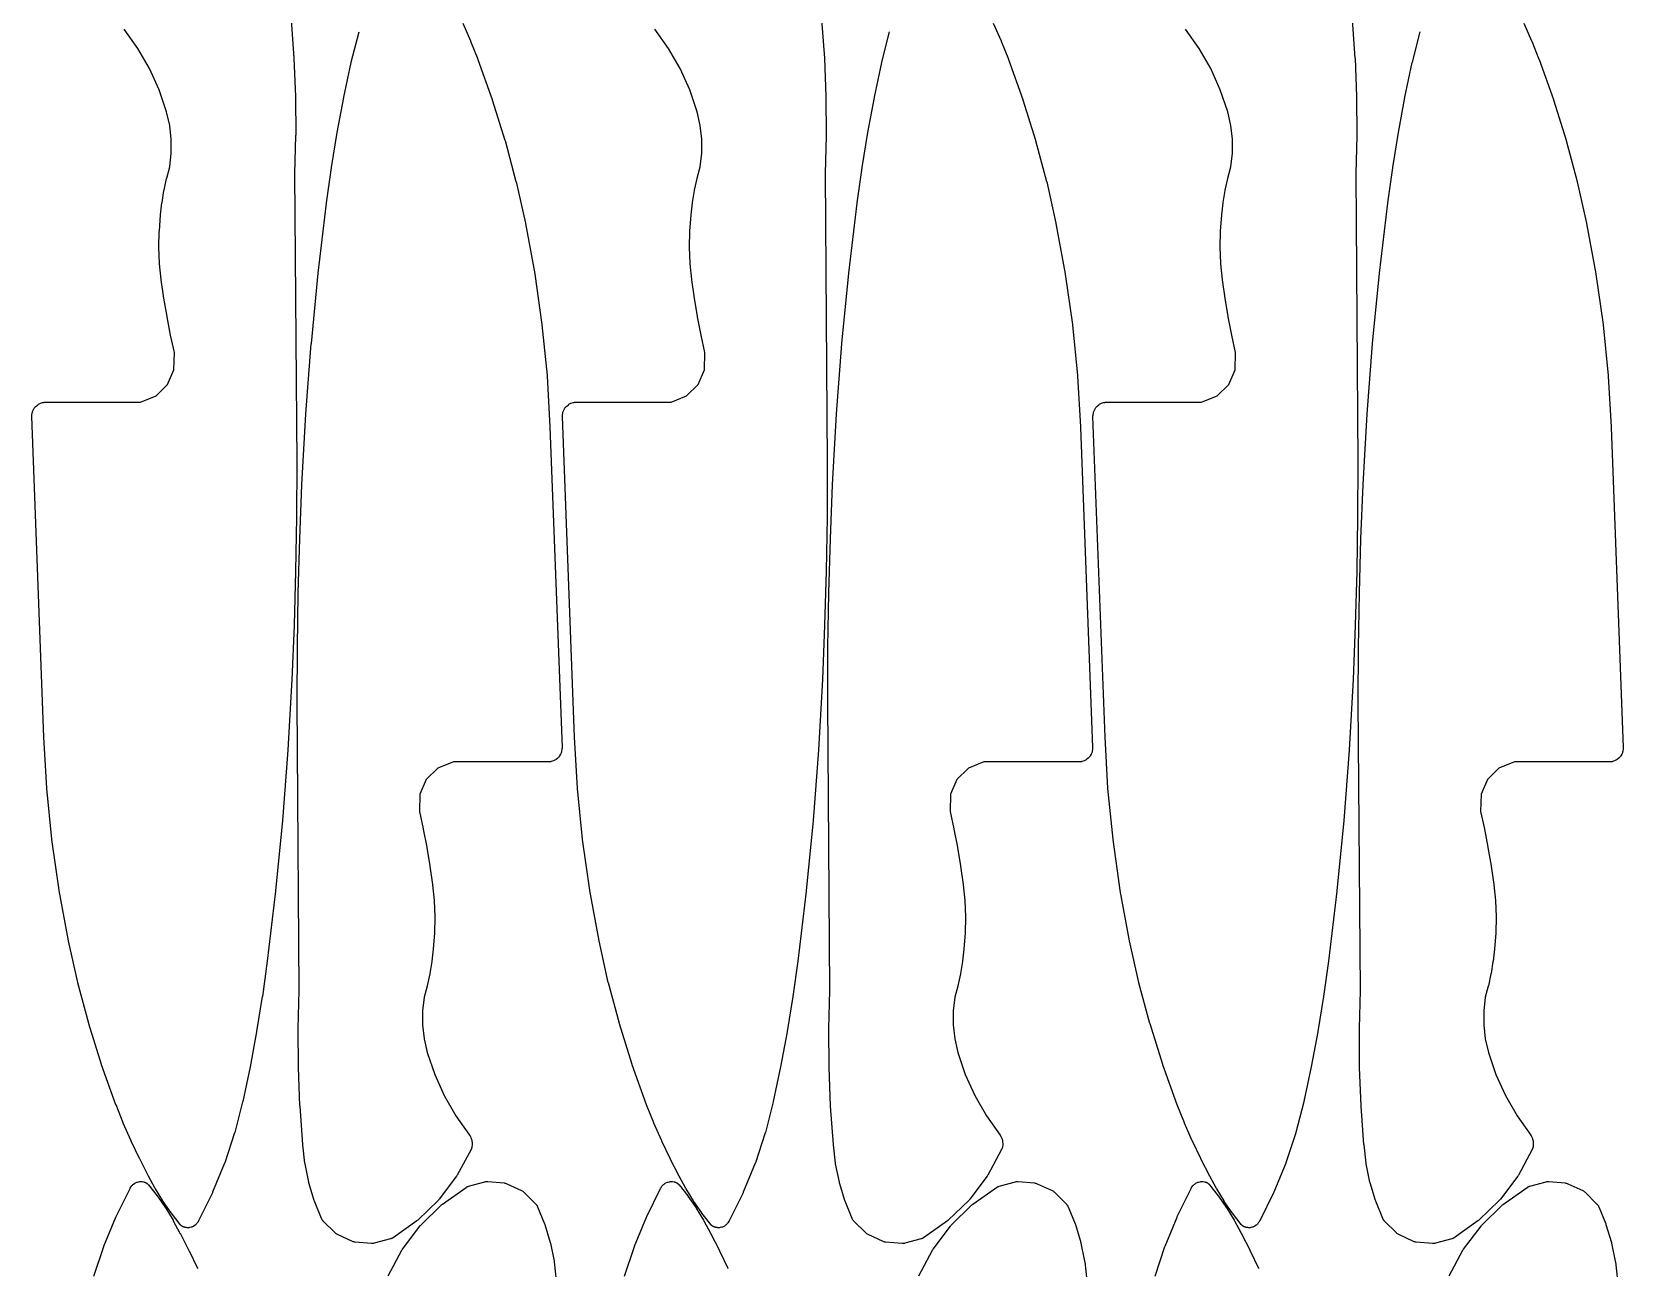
# Model space of a CAD drawing. Header units: metres. Extents: x 0 to 3000, y 0 to 1240.
# Drawn here: x 1070.3 to 1471.5, y 307.8 to 619.6 of the extents above; entities that cross this region are included whole.
import ezdxf

# ---------------------------------------------------------------- set-up
doc = ezdxf.new("R2010")
doc.units = ezdxf.units.M

msp = doc.modelspace()

# ---------------------------------------------------------------- linework, layer by layer
at = {"color": 1}
for points in [[(1135.64, 622.64), (1136.35, 612.99), (1136.36, 612.92), (1136.75, 603.25), (1136.75, 603.19), (1136.82, 593.52), (1136.81, 593.45), (1136.56, 583.81), (1137.08, 510.93), (1137.08, 510.92), (1137.08, 510.91), (1137.02, 497.26), (1137.02, 497.24), (1136.8, 483.6), (1136.8, 483.57), (1136.41, 469.94), (1136.41, 469.91), (1135.86, 456.28), (1135.86, 456.26), (1135.86, 456.25), (1134.87, 438.49), (1134.86, 438.44), (1133.5, 420.71), (1133.49, 420.67), (1131.76, 402.96), (1131.76, 402.92), (1129.66, 385.25), (1129.66, 385.23), (1129.65, 385.21), (1128.41, 376.34), (1128.4, 376.3), (1126.95, 367.46), (1126.95, 367.42), (1125.31, 358.61), (1125.3, 358.57), (1123.46, 349.81), (1123.45, 349.76), (1123.44, 349.72), (1121.47, 342.05), (1121.43, 341.91), (1118.93, 334.41), (1118.88, 334.28), (1115.88, 326.96), (1115.82, 326.84), (1112.31, 319.73), (1112.3, 319.71), (1112.29, 319.69), (1112.26, 319.63), (1112.22, 319.56), (1112.21, 319.54), (1112.19, 319.52), (1111.98, 319.2), (1111.87, 319.04), (1111.74, 318.9), (1111.59, 318.76), (1111.44, 318.64), (1111.13, 318.43), (1110.97, 318.33), (1110.8, 318.25), (1110.62, 318.18), (1110.44, 318.13), (1110.07, 318.05), (1109.88, 318.01), (1109.68, 318), (1109.49, 318), (1109.29, 318.03), (1108.91, 318.09), (1108.86, 318.11), (1108.81, 318.11), (1108.76, 318.13), (1108.72, 318.14), (1108.67, 318.15), (1108.62, 318.17), (1108.58, 318.18), (1108.53, 318.2), (1108.49, 318.22), (1108.44, 318.24), (1108.4, 318.26), (1108.35, 318.28), (1108.31, 318.3), (1108.26, 318.33), (1108.22, 318.35), (1108.18, 318.37), (1108.14, 318.4), (1108.1, 318.43), (1108.06, 318.46), (1108.02, 318.49), (1107.98, 318.52), (1107.94, 318.55), (1107.91, 318.58), (1107.87, 318.61), (1107.84, 318.65), (1107.8, 318.69), (1107.77, 318.72), (1107.74, 318.76), (1107.71, 318.8), (1107.67, 318.84), (1105.48, 321.64), (1105.42, 321.73), (1103.39, 324.66), (1103.33, 324.75), (1101.47, 327.78), (1101.42, 327.88), (1099.73, 331.02), (1099.73, 331.03), (1099.72, 331.05), (1097.48, 335.38), (1097.45, 335.44), (1095.35, 339.84), (1095.32, 339.9), (1093.36, 344.37), (1093.34, 344.43), (1091.52, 348.96), (1091.51, 349), (1091.49, 349.03), (1087.89, 359.1), (1087.86, 359.18), (1084.67, 369.39), (1084.65, 369.47), (1081.89, 379.8), (1081.87, 379.88), (1079.53, 390.32), (1079.52, 390.35), (1079.51, 390.39), (1077.18, 403.06), (1077.17, 403.14), (1075.36, 415.88), (1075.35, 415.97), (1074.07, 428.77), (1074.07, 428.86), (1073.32, 441.71), (1073.32, 441.73), (1073.32, 441.75), (1070.29, 522.58), (1070.29, 522.67), (1070.29, 522.76), (1070.29, 522.77), (1070.29, 522.77), (1070.3, 522.86), (1070.31, 522.95), (1070.39, 523.51), (1070.43, 523.69), (1070.48, 523.87), (1070.55, 524.04), (1070.64, 524.21), (1070.91, 524.67), (1071.01, 524.83), (1071.12, 524.97), (1071.24, 525.1), (1071.38, 525.23), (1071.8, 525.57), (1071.95, 525.68), (1072.11, 525.77), (1072.27, 525.86), (1072.45, 525.92), (1072.98, 526.09), (1073, 526.1), (1073.01, 526.1), (1073.09, 526.12), (1073.17, 526.14), (1073.19, 526.15), (1073.2, 526.15), (1073.28, 526.16), (1073.36, 526.18), (1073.38, 526.18), (1073.4, 526.18), (1073.48, 526.18), (1073.56, 526.19), (1073.57, 526.19), (1073.59, 526.19), (1097.68, 526.19), (1101.6, 527.77), (1101.6, 527.77), (1104.5, 530.62), (1106.13, 534.33), (1106.23, 538.71), (1105.28, 543.07), (1105.27, 543.11), (1104.39, 547.72), (1104.38, 547.77), (1103.6, 552.4), (1103.59, 552.44), (1102.93, 557.09), (1102.92, 557.13), (1102.91, 557.17), (1102.52, 561.12), (1102.51, 561.24), (1102.35, 565.2), (1102.35, 565.32), (1102.43, 569.28), (1102.44, 569.4), (1102.76, 573.35), (1102.76, 573.38), (1102.76, 573.41), (1103.1, 576.44), (1103.11, 576.55), (1103.6, 579.55), (1103.62, 579.66), (1104.27, 582.63), (1104.29, 582.73), (1105.05, 585.53), (1105.45, 588.99), (1105.45, 592.51), (1105.06, 596), (1104.28, 599.45), (1102.39, 605), (1099.97, 610.34), (1097.05, 615.42), (1093.59, 620.28)], [(1269.42, 622.64), (1270.14, 612.99), (1270.14, 612.92), (1270.53, 603.25), (1270.53, 603.19), (1270.6, 593.52), (1270.6, 593.45), (1270.34, 583.81), (1270.87, 510.93), (1270.87, 510.92), (1270.87, 510.91), (1270.81, 497.26), (1270.81, 497.24), (1270.59, 483.6), (1270.59, 483.57), (1270.2, 469.94), (1270.2, 469.91), (1269.65, 456.28), (1269.65, 456.26), (1269.65, 456.25), (1268.65, 438.49), (1268.65, 438.44), (1267.28, 420.71), (1267.28, 420.67), (1265.55, 402.96), (1265.54, 402.92), (1263.44, 385.25), (1263.44, 385.23), (1263.44, 385.21), (1262.19, 376.34), (1262.18, 376.3), (1260.74, 367.46), (1260.73, 367.42), (1259.09, 358.61), (1259.08, 358.57), (1257.25, 349.81), (1257.24, 349.76), (1257.23, 349.72), (1255.25, 342.05), (1255.21, 341.91), (1252.72, 334.41), (1252.67, 334.28), (1249.66, 326.96), (1249.61, 326.84), (1246.1, 319.73), (1246.09, 319.71), (1246.08, 319.69), (1246.04, 319.63), (1246.01, 319.56), (1245.99, 319.54), (1245.98, 319.52), (1245.77, 319.2), (1245.65, 319.04), (1245.52, 318.9), (1245.38, 318.76), (1245.23, 318.64), (1244.92, 318.43), (1244.75, 318.33), (1244.58, 318.25), (1244.41, 318.18), (1244.22, 318.13), (1243.86, 318.05), (1243.66, 318.01), (1243.47, 318), (1243.27, 318), (1243.08, 318.03), (1242.7, 318.09), (1242.65, 318.11), (1242.6, 318.11), (1242.55, 318.13), (1242.51, 318.14), (1242.46, 318.15), (1242.41, 318.17), (1242.36, 318.18), (1242.32, 318.2), (1242.27, 318.22), (1242.22, 318.24), (1242.18, 318.26), (1242.14, 318.28), (1242.09, 318.3), (1242.05, 318.33), (1242.01, 318.35), (1241.97, 318.37), (1241.93, 318.4), (1241.88, 318.43), (1241.85, 318.46), (1241.81, 318.49), (1241.77, 318.52), (1241.73, 318.55), (1241.69, 318.58), (1241.66, 318.61), (1241.62, 318.65), (1241.59, 318.69), (1241.56, 318.72), (1241.52, 318.76), (1241.49, 318.8), (1241.46, 318.84), (1239.27, 321.64), (1239.2, 321.73), (1237.18, 324.66), (1237.12, 324.75), (1235.26, 327.78), (1235.2, 327.88), (1233.52, 331.02), (1233.51, 331.03), (1233.51, 331.05), (1231.26, 335.38), (1231.23, 335.44), (1229.13, 339.84), (1229.11, 339.9), (1227.15, 344.37), (1227.12, 344.43), (1225.31, 348.96), (1225.29, 349), (1225.28, 349.03), (1221.67, 359.1), (1221.65, 359.18), (1218.46, 369.39), (1218.44, 369.47), (1215.67, 379.8), (1215.65, 379.88), (1213.31, 390.32), (1213.31, 390.35), (1213.3, 390.39), (1210.97, 403.06), (1210.95, 403.14), (1209.15, 415.88), (1209.14, 415.97), (1207.86, 428.77), (1207.85, 428.86), (1207.1, 441.71), (1207.1, 441.73), (1207.1, 441.75), (1204.07, 522.58), (1204.07, 522.67), (1204.07, 522.76), (1204.07, 522.77), (1204.07, 522.77), (1204.08, 522.86), (1204.09, 522.95), (1204.18, 523.51), (1204.21, 523.69), (1204.27, 523.87), (1204.34, 524.04), (1204.42, 524.21), (1204.69, 524.67), (1204.79, 524.83), (1204.9, 524.97), (1205.03, 525.1), (1205.16, 525.23), (1205.58, 525.57), (1205.73, 525.68), (1205.89, 525.77), (1206.06, 525.86), (1206.23, 525.92), (1206.77, 526.09), (1206.78, 526.1), (1206.8, 526.1), (1206.88, 526.12), (1206.95, 526.14), (1206.97, 526.15), (1206.99, 526.15), (1207.07, 526.16), (1207.15, 526.18), (1207.16, 526.18), (1207.18, 526.18), (1207.26, 526.18), (1207.34, 526.19), (1207.36, 526.19), (1207.38, 526.19), (1231.46, 526.19), (1235.38, 527.77), (1235.38, 527.77), (1238.28, 530.62), (1239.92, 534.33), (1240.01, 538.71), (1239.07, 543.07), (1239.06, 543.11), (1238.17, 547.72), (1238.16, 547.77), (1237.39, 552.4), (1237.38, 552.44), (1236.71, 557.09), (1236.71, 557.13), (1236.7, 557.17), (1236.3, 561.12), (1236.29, 561.24), (1236.14, 565.2), (1236.13, 565.32), (1236.21, 569.28), (1236.22, 569.4), (1236.54, 573.35), (1236.55, 573.38), (1236.55, 573.41), (1236.88, 576.44), (1236.9, 576.55), (1237.39, 579.55), (1237.41, 579.66), (1238.06, 582.63), (1238.08, 582.73), (1238.84, 585.53), (1239.23, 588.99), (1239.24, 592.51), (1238.85, 596), (1238.06, 599.45), (1236.17, 605), (1233.76, 610.34), (1230.84, 615.42), (1227.38, 620.28)], [(1403.21, 622.64), (1403.92, 612.99), (1403.93, 612.92), (1404.32, 603.25), (1404.32, 603.19), (1404.39, 593.52), (1404.39, 593.45), (1404.13, 583.81), (1404.65, 510.93), (1404.65, 510.92), (1404.65, 510.91), (1404.59, 497.26), (1404.59, 497.24), (1404.37, 483.6), (1404.37, 483.57), (1403.99, 469.94), (1403.99, 469.91), (1403.44, 456.28), (1403.43, 456.26), (1403.43, 456.25), (1402.44, 438.49), (1402.43, 438.44), (1401.07, 420.71), (1401.07, 420.67), (1399.33, 402.96), (1399.33, 402.92), (1397.23, 385.25), (1397.23, 385.23), (1397.22, 385.21), (1395.98, 376.34), (1395.97, 376.3), (1394.53, 367.46), (1394.52, 367.42), (1392.88, 358.61), (1392.87, 358.57), (1391.03, 349.81), (1391.02, 349.76), (1391.01, 349.72), (1389.04, 342.05), (1389, 341.91), (1386.5, 334.41), (1386.45, 334.28), (1383.45, 326.96), (1383.39, 326.84), (1379.89, 319.73), (1379.88, 319.71), (1379.87, 319.69), (1379.83, 319.63), (1379.79, 319.56), (1379.78, 319.54), (1379.77, 319.52), (1379.55, 319.2), (1379.44, 319.04), (1379.31, 318.9), (1379.17, 318.76), (1379.01, 318.64), (1378.7, 318.43), (1378.54, 318.33), (1378.37, 318.25), (1378.19, 318.18), (1378.01, 318.13), (1377.64, 318.05), (1377.45, 318.01), (1377.25, 318), (1377.06, 318), (1376.87, 318.03), (1376.48, 318.09), (1376.43, 318.11), (1376.38, 318.11), (1376.34, 318.13), (1376.29, 318.14), (1376.24, 318.15), (1376.19, 318.17), (1376.15, 318.18), (1376.1, 318.2), (1376.06, 318.22), (1376.01, 318.24), (1375.97, 318.26), (1375.92, 318.28), (1375.88, 318.3), (1375.83, 318.33), (1375.79, 318.35), (1375.75, 318.37), (1375.71, 318.4), (1375.67, 318.43), (1375.63, 318.46), (1375.59, 318.49), (1375.55, 318.52), (1375.51, 318.55), (1375.48, 318.58), (1375.44, 318.61), (1375.41, 318.65), (1375.37, 318.69), (1375.34, 318.72), (1375.31, 318.76), (1375.28, 318.8), (1375.24, 318.84), (1373.06, 321.64), (1372.99, 321.73), (1370.96, 324.66), (1370.9, 324.75), (1369.05, 327.78), (1368.99, 327.88), (1367.31, 331.02), (1367.3, 331.03), (1367.29, 331.05), (1365.05, 335.38), (1365.02, 335.44), (1362.92, 339.84), (1362.89, 339.9), (1360.93, 344.37), (1360.91, 344.43), (1359.09, 348.96), (1359.08, 349), (1359.07, 349.03), (1355.46, 359.1), (1355.43, 359.18), (1352.24, 369.39), (1352.22, 369.47), (1349.46, 379.8), (1349.44, 379.88), (1347.1, 390.32), (1347.09, 390.35), (1347.08, 390.39), (1344.75, 403.06), (1344.74, 403.14), (1342.93, 415.88), (1342.92, 415.97), (1341.64, 428.77), (1341.64, 428.86), (1340.89, 441.71), (1340.89, 441.73), (1340.89, 441.75), (1337.86, 522.58), (1337.86, 522.67), (1337.86, 522.76), (1337.86, 522.77), (1337.86, 522.77), (1337.87, 522.86), (1337.88, 522.95), (1337.96, 523.51), (1338, 523.69), (1338.05, 523.87), (1338.12, 524.04), (1338.21, 524.21), (1338.48, 524.67), (1338.58, 524.83), (1338.69, 524.97), (1338.81, 525.1), (1338.95, 525.23), (1339.37, 525.57), (1339.52, 525.68), (1339.68, 525.77), (1339.84, 525.86), (1340.02, 525.92), (1340.55, 526.09), (1340.57, 526.1), (1340.58, 526.1), (1340.66, 526.12), (1340.74, 526.14), (1340.76, 526.15), (1340.77, 526.15), (1340.85, 526.16), (1340.93, 526.18), (1340.95, 526.18), (1340.97, 526.18), (1341.05, 526.18), (1341.13, 526.19), (1341.15, 526.19), (1341.16, 526.19), (1365.25, 526.19), (1369.17, 527.77), (1369.17, 527.77), (1372.07, 530.62), (1373.7, 534.33), (1373.8, 538.71), (1372.85, 543.07), (1372.84, 543.11), (1371.96, 547.72), (1371.95, 547.77), (1371.17, 552.4), (1371.16, 552.44), (1370.5, 557.09), (1370.49, 557.13), (1370.49, 557.17), (1370.09, 561.12), (1370.08, 561.24), (1369.92, 565.2), (1369.92, 565.32), (1370, 569.28), (1370.01, 569.4), (1370.33, 573.35), (1370.33, 573.38), (1370.33, 573.41), (1370.67, 576.44), (1370.68, 576.55), (1371.18, 579.55), (1371.2, 579.66), (1371.84, 582.63), (1371.87, 582.73), (1372.63, 585.53), (1373.02, 588.99), (1373.02, 592.51), (1372.63, 596), (1371.85, 599.45), (1369.96, 605), (1367.54, 610.34), (1364.62, 615.42), (1361.16, 620.28)], [(1178.94, 621.76), (1180.9, 617.29), (1180.92, 617.23), (1182.74, 612.7), (1182.75, 612.66), (1182.77, 612.63), (1186.37, 602.56), (1186.4, 602.48), (1189.59, 592.27), (1189.61, 592.19), (1192.37, 581.86), (1192.39, 581.78), (1194.73, 571.34), (1194.74, 571.31), (1194.75, 571.27), (1197.08, 558.6), (1197.09, 558.52), (1198.9, 545.78), (1198.91, 545.7), (1200.19, 532.89), (1200.19, 532.8), (1200.94, 519.95), (1200.94, 519.93), (1200.94, 519.91), (1203.97, 439.08), (1203.97, 438.99), (1203.97, 438.9), (1203.97, 438.89), (1203.97, 438.89), (1203.96, 438.8), (1203.95, 438.71), (1203.87, 438.15), (1203.83, 437.97), (1203.78, 437.79), (1203.71, 437.62), (1203.62, 437.46), (1203.35, 436.99), (1203.25, 436.83), (1203.14, 436.69), (1203.02, 436.56), (1202.88, 436.43), (1202.46, 436.09), (1202.31, 435.98), (1202.15, 435.89), (1201.99, 435.81), (1201.81, 435.74), (1201.28, 435.57), (1201.26, 435.56), (1201.25, 435.56), (1201.17, 435.54), (1201.09, 435.52), (1201.07, 435.52), (1201.06, 435.51), (1200.98, 435.5), (1200.9, 435.49), (1200.88, 435.48), (1200.86, 435.48), (1200.78, 435.48), (1200.7, 435.47), (1200.68, 435.47), (1200.67, 435.47), (1176.58, 435.47), (1172.66, 433.89), (1172.66, 433.89), (1169.76, 431.05), (1168.13, 427.33), (1168.03, 422.95), (1168.98, 418.59), (1168.99, 418.55), (1169.87, 413.94), (1169.88, 413.89), (1170.66, 409.26), (1170.67, 409.22), (1171.33, 404.57), (1171.34, 404.53), (1171.34, 404.49), (1171.74, 400.54), (1171.75, 400.42), (1171.91, 396.46), (1171.91, 396.34), (1171.83, 392.38), (1171.82, 392.26), (1171.5, 388.31), (1171.5, 388.28), (1171.5, 388.25), (1171.16, 385.22), (1171.15, 385.11), (1170.66, 382.11), (1170.64, 382.01), (1169.99, 379.03), (1169.97, 378.93), (1169.21, 376.13), (1168.81, 372.67), (1168.81, 369.15), (1169.2, 365.66), (1169.98, 362.21), (1171.87, 356.66), (1174.29, 351.32), (1177.21, 346.24), (1180.67, 341.38), (1180.72, 341.3), (1180.77, 341.22), (1180.77, 341.22), (1180.78, 341.21), (1180.82, 341.13), (1180.86, 341.05), (1181.02, 340.69), (1181.09, 340.52), (1181.15, 340.34), (1181.24, 339.96), (1181.27, 339.78), (1181.29, 339.6), (1181.32, 339.21), (1181.32, 339.02), (1181.3, 338.83), (1181.25, 338.45), (1181.24, 338.38), (1181.23, 338.32), (1181.22, 338.28), (1181.22, 338.25), (1181.2, 338.19), (1181.18, 338.13), (1181.17, 338.1), (1181.16, 338.06), (1181.14, 338), (1181.12, 337.94), (1181.1, 337.91), (1181.09, 337.88), (1181.06, 337.82), (1181.03, 337.76), (1177.57, 331.3), (1177.49, 331.17), (1177.41, 331.04), (1173.02, 325.22), (1172.92, 325.11), (1172.82, 324.99), (1167.59, 319.92), (1167.47, 319.81), (1167.35, 319.72), (1161.37, 315.48), (1161.32, 315.45), (1161.28, 315.42), (1161.24, 315.4), (1161.21, 315.38), (1161.15, 315.35), (1161.1, 315.32), (1161.07, 315.31), (1161.03, 315.29), (1160.98, 315.27), (1160.92, 315.25), (1160.89, 315.23), (1160.85, 315.22), (1160.79, 315.2), (1160.74, 315.19), (1156.62, 314.07), (1156.45, 314.03), (1156.28, 314.01), (1156.1, 314), (1155.92, 314.01), (1151.8, 314.37), (1151.63, 314.39), (1151.46, 314.43), (1151.29, 314.48), (1151.13, 314.55), (1147.37, 316.28), (1147.22, 316.37), (1147.07, 316.46), (1146.93, 316.57), (1146.8, 316.68), (1143.78, 319.7), (1143.78, 319.7), (1143.77, 319.71), (1143.71, 319.78), (1143.65, 319.84), (1143.64, 319.85), (1143.64, 319.86), (1143.59, 319.93), (1143.53, 320), (1143.53, 320.01), (1143.52, 320.01), (1143.48, 320.09), (1143.43, 320.17), (1143.43, 320.18), (1143.42, 320.18), (1143.39, 320.27), (1143.35, 320.35), (1143.34, 320.35), (1143.34, 320.36), (1141.58, 324.7), (1141.52, 324.88), (1140.16, 329.35), (1140.11, 329.53), (1139.17, 334.11), (1139.15, 334.29), (1138.63, 338.95), (1138.63, 338.99), (1138.62, 339.02), (1137.91, 348.67), (1137.9, 348.74), (1137.51, 358.41), (1137.51, 358.47), (1137.44, 368.15), (1137.44, 368.21), (1137.7, 377.85), (1137.18, 450.73), (1137.18, 450.74), (1137.18, 450.75), (1137.24, 464.4), (1137.24, 464.42), (1137.46, 478.06), (1137.46, 478.09), (1137.85, 491.72), (1137.85, 491.75), (1138.4, 505.38), (1138.4, 505.4), (1138.4, 505.41), (1139.39, 523.18), (1139.4, 523.22), (1140.76, 540.95), (1140.77, 540.99), (1142.5, 558.7), (1142.5, 558.74), (1144.6, 576.41), (1144.6, 576.43), (1144.61, 576.45), (1145.85, 585.32), (1145.86, 585.36), (1147.3, 594.2), (1147.31, 594.24), (1148.95, 603.05), (1148.96, 603.09), (1150.8, 611.86), (1150.81, 611.9), (1150.82, 611.94), (1152.79, 619.61)], [(1312.72, 621.76), (1314.68, 617.29), (1314.71, 617.23), (1316.52, 612.7), (1316.54, 612.66), (1316.55, 612.63), (1320.16, 602.56), (1320.18, 602.48), (1323.37, 592.27), (1323.39, 592.19), (1326.16, 581.86), (1326.18, 581.78), (1328.52, 571.34), (1328.52, 571.31), (1328.53, 571.27), (1330.86, 558.6), (1330.88, 558.52), (1332.68, 545.78), (1332.69, 545.7), (1333.97, 532.89), (1333.98, 532.8), (1334.73, 519.95), (1334.73, 519.93), (1334.73, 519.91), (1337.76, 439.08), (1337.76, 438.99), (1337.76, 438.9), (1337.76, 438.89), (1337.76, 438.89), (1337.75, 438.8), (1337.74, 438.71), (1337.65, 438.15), (1337.62, 437.97), (1337.56, 437.79), (1337.49, 437.62), (1337.41, 437.46), (1337.14, 436.99), (1337.04, 436.83), (1336.93, 436.69), (1336.8, 436.56), (1336.67, 436.43), (1336.25, 436.09), (1336.1, 435.98), (1335.94, 435.89), (1335.77, 435.81), (1335.6, 435.74), (1335.07, 435.57), (1335.05, 435.56), (1335.03, 435.56), (1334.96, 435.54), (1334.88, 435.52), (1334.86, 435.52), (1334.84, 435.51), (1334.76, 435.5), (1334.68, 435.49), (1334.67, 435.48), (1334.65, 435.48), (1334.57, 435.48), (1334.49, 435.47), (1334.47, 435.47), (1334.45, 435.47), (1310.37, 435.47), (1306.45, 433.89), (1306.45, 433.89), (1303.55, 431.05), (1301.92, 427.33), (1301.82, 422.95), (1302.76, 418.59), (1302.77, 418.55), (1303.66, 413.94), (1303.67, 413.89), (1304.45, 409.26), (1304.45, 409.22), (1305.12, 404.57), (1305.12, 404.53), (1305.13, 404.49), (1305.53, 400.54), (1305.54, 400.42), (1305.7, 396.46), (1305.7, 396.34), (1305.62, 392.38), (1305.61, 392.26), (1305.29, 388.31), (1305.29, 388.28), (1305.28, 388.25), (1304.95, 385.22), (1304.93, 385.11), (1304.44, 382.11), (1304.42, 382.01), (1303.78, 379.03), (1303.75, 378.93), (1302.99, 376.13), (1302.6, 372.67), (1302.59, 369.15), (1302.99, 365.66), (1303.77, 362.21), (1305.66, 356.66), (1308.07, 351.32), (1310.99, 346.24), (1314.46, 341.38), (1314.5, 341.3), (1314.55, 341.22), (1314.56, 341.22), (1314.56, 341.21), (1314.6, 341.13), (1314.64, 341.05), (1314.81, 340.69), (1314.88, 340.52), (1314.93, 340.34), (1315.02, 339.96), (1315.06, 339.78), (1315.08, 339.6), (1315.1, 339.21), (1315.1, 339.02), (1315.09, 338.83), (1315.04, 338.45), (1315.02, 338.38), (1315.02, 338.32), (1315.01, 338.28), (1315, 338.25), (1314.98, 338.19), (1314.97, 338.13), (1314.96, 338.1), (1314.95, 338.06), (1314.92, 338), (1314.9, 337.94), (1314.89, 337.91), (1314.88, 337.88), (1314.85, 337.82), (1314.82, 337.76), (1311.36, 331.3), (1311.28, 331.17), (1311.19, 331.04), (1306.8, 325.22), (1306.71, 325.11), (1306.6, 324.99), (1301.37, 319.92), (1301.26, 319.81), (1301.14, 319.72), (1295.16, 315.48), (1295.11, 315.45), (1295.06, 315.42), (1295.03, 315.4), (1294.99, 315.38), (1294.94, 315.35), (1294.89, 315.32), (1294.85, 315.31), (1294.82, 315.29), (1294.76, 315.27), (1294.71, 315.25), (1294.67, 315.23), (1294.63, 315.22), (1294.58, 315.2), (1294.52, 315.19), (1290.41, 314.07), (1290.24, 314.03), (1290.06, 314.01), (1289.89, 314), (1289.71, 314.01), (1285.58, 314.37), (1285.41, 314.39), (1285.24, 314.43), (1285.08, 314.48), (1284.92, 314.55), (1281.16, 316.28), (1281, 316.37), (1280.85, 316.46), (1280.71, 316.57), (1280.58, 316.68), (1277.57, 319.7), (1277.56, 319.7), (1277.56, 319.71), (1277.5, 319.78), (1277.43, 319.84), (1277.43, 319.85), (1277.43, 319.86), (1277.37, 319.93), (1277.32, 320), (1277.31, 320.01), (1277.31, 320.01), (1277.26, 320.09), (1277.22, 320.17), (1277.21, 320.18), (1277.21, 320.18), (1277.17, 320.27), (1277.13, 320.35), (1277.13, 320.35), (1277.13, 320.36), (1275.36, 324.7), (1275.3, 324.88), (1273.95, 329.35), (1273.9, 329.53), (1272.96, 334.11), (1272.93, 334.29), (1272.41, 338.95), (1272.41, 338.99), (1272.41, 339.02), (1271.69, 348.67), (1271.69, 348.74), (1271.3, 358.41), (1271.3, 358.47), (1271.23, 368.15), (1271.23, 368.21), (1271.49, 377.85), (1270.97, 450.73), (1270.97, 450.74), (1270.97, 450.75), (1271.02, 464.4), (1271.02, 464.42), (1271.24, 478.06), (1271.25, 478.09), (1271.63, 491.72), (1271.63, 491.75), (1272.18, 505.38), (1272.18, 505.4), (1272.18, 505.41), (1273.18, 523.18), (1273.18, 523.22), (1274.55, 540.95), (1274.55, 540.99), (1276.28, 558.7), (1276.29, 558.74), (1278.39, 576.41), (1278.39, 576.43), (1278.39, 576.45), (1279.64, 585.32), (1279.65, 585.36), (1281.09, 594.2), (1281.1, 594.24), (1282.74, 603.05), (1282.75, 603.09), (1284.58, 611.86), (1284.6, 611.9), (1284.6, 611.94), (1286.58, 619.61)], [(1446.51, 621.76), (1448.47, 617.29), (1448.49, 617.23), (1450.31, 612.7), (1450.32, 612.66), (1450.34, 612.63), (1453.94, 602.56), (1453.97, 602.48), (1457.16, 592.27), (1457.18, 592.19), (1459.95, 581.86), (1459.97, 581.78), (1462.3, 571.34), (1462.31, 571.31), (1462.32, 571.27), (1464.65, 558.6), (1464.66, 558.52), (1466.47, 545.78), (1466.48, 545.7), (1467.76, 532.89), (1467.77, 532.8), (1468.51, 519.95), (1468.51, 519.93), (1468.52, 519.91), (1471.54, 439.08), (1471.54, 438.99), (1471.54, 438.9), (1471.54, 438.89), (1471.54, 438.89), (1471.53, 438.8), (1471.52, 438.71), (1471.44, 438.15), (1471.4, 437.97), (1471.35, 437.79), (1471.28, 437.62), (1471.19, 437.46), (1470.92, 436.99), (1470.83, 436.83), (1470.71, 436.69), (1470.59, 436.56), (1470.45, 436.43), (1470.03, 436.09), (1469.88, 435.98), (1469.73, 435.89), (1469.56, 435.81), (1469.38, 435.74), (1468.85, 435.57), (1468.84, 435.56), (1468.82, 435.56), (1468.74, 435.54), (1468.66, 435.52), (1468.65, 435.52), (1468.63, 435.51), (1468.55, 435.5), (1468.47, 435.49), (1468.45, 435.48), (1468.44, 435.48), (1468.35, 435.48), (1468.27, 435.47), (1468.26, 435.47), (1468.24, 435.47), (1444.15, 435.47), (1440.23, 433.89), (1440.23, 433.89), (1437.33, 431.05), (1435.7, 427.33), (1435.6, 422.95), (1436.55, 418.59), (1436.56, 418.55), (1437.45, 413.94), (1437.45, 413.89), (1438.23, 409.26), (1438.24, 409.22), (1438.91, 404.57), (1438.91, 404.53), (1438.92, 404.49), (1439.31, 400.54), (1439.32, 400.42), (1439.48, 396.46), (1439.48, 396.34), (1439.4, 392.38), (1439.4, 392.26), (1439.08, 388.31), (1439.07, 388.28), (1439.07, 388.25), (1438.73, 385.22), (1438.72, 385.11), (1438.23, 382.11), (1438.21, 382.01), (1437.56, 379.03), (1437.54, 378.93), (1436.78, 376.13), (1436.38, 372.67), (1436.38, 369.15), (1436.77, 365.66), (1437.55, 362.21), (1439.44, 356.66), (1441.86, 351.32), (1444.78, 346.24), (1448.24, 341.38), (1448.29, 341.3), (1448.34, 341.22), (1448.34, 341.22), (1448.35, 341.21), (1448.39, 341.13), (1448.43, 341.05), (1448.59, 340.69), (1448.66, 340.52), (1448.72, 340.34), (1448.81, 339.96), (1448.85, 339.78), (1448.87, 339.6), (1448.89, 339.21), (1448.89, 339.02), (1448.87, 338.83), (1448.82, 338.45), (1448.81, 338.38), (1448.8, 338.32), (1448.79, 338.28), (1448.79, 338.25), (1448.77, 338.19), (1448.75, 338.13), (1448.74, 338.1), (1448.73, 338.06), (1448.71, 338), (1448.69, 337.94), (1448.67, 337.91), (1448.66, 337.88), (1448.63, 337.82), (1448.6, 337.76), (1445.14, 331.3), (1445.06, 331.17), (1444.98, 331.04), (1440.59, 325.22), (1440.49, 325.11), (1440.39, 324.99), (1435.16, 319.92), (1435.05, 319.81), (1434.92, 319.72), (1428.94, 315.48), (1428.89, 315.45), (1428.85, 315.42), (1428.81, 315.4), (1428.78, 315.38), (1428.73, 315.35), (1428.68, 315.32), (1428.64, 315.31), (1428.6, 315.29), (1428.55, 315.27), (1428.5, 315.25), (1428.46, 315.23), (1428.42, 315.22), (1428.36, 315.2), (1428.31, 315.19), (1424.19, 314.07), (1424.02, 314.03), (1423.85, 314.01), (1423.67, 314), (1423.5, 314.01), (1419.37, 314.37), (1419.2, 314.39), (1419.03, 314.43), (1418.86, 314.48), (1418.7, 314.55), (1414.94, 316.28), (1414.79, 316.37), (1414.64, 316.46), (1414.5, 316.57), (1414.37, 316.68), (1411.35, 319.7), (1411.35, 319.7), (1411.34, 319.71), (1411.28, 319.78), (1411.22, 319.84), (1411.22, 319.85), (1411.21, 319.86), (1411.16, 319.93), (1411.1, 320), (1411.1, 320.01), (1411.1, 320.01), (1411.05, 320.09), (1411, 320.17), (1411, 320.18), (1411, 320.18), (1410.96, 320.27), (1410.92, 320.35), (1410.92, 320.35), (1410.91, 320.36), (1409.15, 324.7), (1409.09, 324.88), (1407.73, 329.35), (1407.69, 329.53), (1406.75, 334.11), (1406.72, 334.29), (1406.2, 338.95), (1406.2, 338.99), (1406.19, 339.02), (1405.48, 348.67), (1405.47, 348.74), (1405.08, 358.41), (1405.08, 358.47), (1405.02, 368.15), (1405.02, 368.21), (1405.27, 377.85), (1404.75, 450.73), (1404.75, 450.74), (1404.75, 450.75), (1404.81, 464.4), (1404.81, 464.42), (1405.03, 478.06), (1405.03, 478.09), (1405.42, 491.72), (1405.42, 491.75), (1405.97, 505.38), (1405.97, 505.4), (1405.97, 505.41), (1406.97, 523.18), (1406.97, 523.22), (1408.33, 540.95), (1408.34, 540.99), (1410.07, 558.7), (1410.07, 558.74), (1412.17, 576.41), (1412.18, 576.43), (1412.18, 576.45), (1413.43, 585.32), (1413.43, 585.36), (1414.88, 594.2), (1414.88, 594.24), (1416.52, 603.05), (1416.53, 603.09), (1418.37, 611.86), (1418.38, 611.9), (1418.39, 611.94), (1420.37, 619.61)], [(1085.94, 305.75), (1088.44, 313.25), (1088.48, 313.38), (1091.49, 320.7), (1091.55, 320.83), (1095.05, 327.93), (1095.06, 327.95), (1095.07, 327.97), (1095.11, 328.03), (1095.15, 328.1), (1095.16, 328.12), (1095.17, 328.14), (1095.38, 328.46), (1095.5, 328.62), (1095.63, 328.77), (1095.77, 328.9), (1095.93, 329.02), (1096.24, 329.23), (1096.4, 329.33), (1096.57, 329.41), (1096.75, 329.48), (1096.93, 329.53), (1097.3, 329.61), (1097.49, 329.65), (1097.68, 329.66), (1097.88, 329.66), (1098.07, 329.63), (1098.46, 329.57), (1098.51, 329.56), (1098.56, 329.55), (1098.6, 329.53), (1098.65, 329.52), (1098.7, 329.51), (1098.75, 329.49), (1098.79, 329.48), (1098.83, 329.46), (1098.88, 329.44), (1098.93, 329.42), (1098.97, 329.4), (1099.01, 329.38), (1099.06, 329.36), (1099.1, 329.34), (1099.14, 329.31), (1099.18, 329.29), (1099.23, 329.26), (1099.27, 329.23), (1099.31, 329.2), (1099.34, 329.18), (1099.38, 329.14), (1099.42, 329.11), (1099.46, 329.08), (1099.49, 329.05), (1099.53, 329.01), (1099.57, 328.97), (1099.6, 328.94), (1099.63, 328.91), (1099.66, 328.86), (1099.7, 328.83), (1101.88, 326.02), (1101.95, 325.93), (1103.97, 323), (1104.04, 322.91), (1105.89, 319.88), (1105.95, 319.78), (1107.63, 316.64), (1107.64, 316.63), (1107.65, 316.61), (1109.89, 312.28), (1109.92, 312.22), (1112.02, 307.82), (1112.05, 307.76)], [(1160.12, 305.9), (1163.58, 312.36), (1163.66, 312.49), (1163.75, 312.62), (1168.13, 318.44), (1168.23, 318.56), (1168.34, 318.67), (1173.56, 323.74), (1173.68, 323.85), (1173.8, 323.94), (1179.78, 328.18), (1179.83, 328.21), (1179.88, 328.24), (1179.91, 328.26), (1179.95, 328.28), (1180, 328.31), (1180.05, 328.34), (1180.09, 328.35), (1180.12, 328.37), (1180.18, 328.39), (1180.23, 328.42), (1180.27, 328.43), (1180.3, 328.44), (1180.36, 328.46), (1180.41, 328.48), (1184.53, 329.59), (1184.7, 329.63), (1184.88, 329.65), (1185.05, 329.66), (1185.23, 329.65), (1189.35, 329.29), (1189.53, 329.27), (1189.69, 329.23), (1189.86, 329.18), (1190.02, 329.11), (1193.78, 327.38), (1193.94, 327.3), (1194.09, 327.2), (1194.23, 327.09), (1194.36, 326.98), (1197.37, 323.96), (1197.38, 323.96), (1197.38, 323.95), (1197.44, 323.88), (1197.5, 323.82), (1197.51, 323.81), (1197.51, 323.81), (1197.57, 323.73), (1197.62, 323.66), (1197.62, 323.65), (1197.63, 323.65), (1197.67, 323.57), (1197.72, 323.49), (1197.72, 323.48), (1197.73, 323.48), (1197.77, 323.4), (1197.81, 323.31), (1197.81, 323.31), (1197.81, 323.3), (1199.58, 318.96), (1199.64, 318.78), (1200.99, 314.31), (1201.04, 314.13), (1201.98, 309.55), (1202.01, 309.37), (1202.52, 304.71)], [(1219.73, 305.75), (1222.22, 313.25), (1222.27, 313.38), (1225.27, 320.7), (1225.33, 320.83), (1228.84, 327.93), (1228.85, 327.95), (1228.86, 327.97), (1228.9, 328.03), (1228.93, 328.1), (1228.95, 328.12), (1228.96, 328.14), (1229.17, 328.46), (1229.28, 328.62), (1229.41, 328.77), (1229.56, 328.9), (1229.71, 329.02), (1230.02, 329.23), (1230.18, 329.33), (1230.36, 329.41), (1230.53, 329.48), (1230.72, 329.53), (1231.08, 329.61), (1231.28, 329.65), (1231.47, 329.66), (1231.66, 329.66), (1231.86, 329.63), (1232.24, 329.57), (1232.29, 329.56), (1232.34, 329.55), (1232.39, 329.53), (1232.43, 329.52), (1232.48, 329.51), (1232.53, 329.49), (1232.58, 329.48), (1232.62, 329.46), (1232.67, 329.44), (1232.72, 329.42), (1232.76, 329.4), (1232.8, 329.38), (1232.84, 329.36), (1232.89, 329.34), (1232.93, 329.31), (1232.97, 329.29), (1233.01, 329.26), (1233.06, 329.23), (1233.09, 329.2), (1233.13, 329.18), (1233.17, 329.14), (1233.21, 329.11), (1233.24, 329.08), (1233.28, 329.05), (1233.32, 329.01), (1233.35, 328.97), (1233.38, 328.94), (1233.42, 328.91), (1233.45, 328.86), (1233.48, 328.83), (1235.67, 326.02), (1235.74, 325.93), (1237.76, 323), (1237.82, 322.91), (1239.68, 319.88), (1239.73, 319.78), (1241.42, 316.64), (1241.43, 316.63), (1241.43, 316.61), (1243.68, 312.28), (1243.7, 312.22), (1245.81, 307.82), (1245.83, 307.76)], [(1293.91, 305.9), (1297.37, 312.36), (1297.44, 312.49), (1297.53, 312.62), (1301.92, 318.44), (1302.02, 318.56), (1302.12, 318.67), (1307.35, 323.74), (1307.46, 323.85), (1307.59, 323.94), (1313.57, 328.18), (1313.62, 328.21), (1313.66, 328.24), (1313.7, 328.26), (1313.73, 328.28), (1313.78, 328.31), (1313.83, 328.34), (1313.87, 328.35), (1313.91, 328.37), (1313.96, 328.39), (1314.01, 328.42), (1314.05, 328.43), (1314.09, 328.44), (1314.15, 328.46), (1314.2, 328.48), (1318.32, 329.59), (1318.49, 329.63), (1318.66, 329.65), (1318.84, 329.66), (1319.01, 329.65), (1323.14, 329.29), (1323.31, 329.27), (1323.48, 329.23), (1323.65, 329.18), (1323.81, 329.11), (1327.57, 327.38), (1327.72, 327.3), (1327.87, 327.2), (1328.01, 327.09), (1328.14, 326.98), (1331.16, 323.96), (1331.16, 323.96), (1331.17, 323.95), (1331.23, 323.88), (1331.29, 323.82), (1331.29, 323.81), (1331.3, 323.81), (1331.35, 323.73), (1331.41, 323.66), (1331.41, 323.65), (1331.41, 323.65), (1331.46, 323.57), (1331.51, 323.49), (1331.51, 323.48), (1331.51, 323.48), (1331.55, 323.4), (1331.59, 323.31), (1331.59, 323.31), (1331.6, 323.3), (1333.36, 318.96), (1333.42, 318.78), (1334.78, 314.31), (1334.82, 314.13), (1335.76, 309.55), (1335.79, 309.37), (1336.31, 304.71)], [(1353.51, 305.75), (1356.01, 313.25), (1356.06, 313.38), (1359.06, 320.7), (1359.12, 320.83), (1362.62, 327.93), (1362.63, 327.95), (1362.64, 327.97), (1362.68, 328.03), (1362.72, 328.1), (1362.73, 328.12), (1362.74, 328.14), (1362.96, 328.46), (1363.07, 328.62), (1363.2, 328.77), (1363.34, 328.9), (1363.5, 329.02), (1363.81, 329.23), (1363.97, 329.33), (1364.14, 329.41), (1364.32, 329.48), (1364.5, 329.53), (1364.87, 329.61), (1365.06, 329.65), (1365.26, 329.66), (1365.45, 329.66), (1365.64, 329.63), (1366.03, 329.57), (1366.08, 329.56), (1366.13, 329.55), (1366.17, 329.53), (1366.22, 329.52), (1366.27, 329.51), (1366.32, 329.49), (1366.36, 329.48), (1366.41, 329.46), (1366.45, 329.44), (1366.5, 329.42), (1366.54, 329.4), (1366.58, 329.38), (1366.63, 329.36), (1366.68, 329.34), (1366.72, 329.31), (1366.76, 329.29), (1366.8, 329.26), (1366.84, 329.23), (1366.88, 329.2), (1366.92, 329.18), (1366.96, 329.14), (1367, 329.11), (1367.03, 329.08), (1367.07, 329.05), (1367.1, 329.01), (1367.14, 328.97), (1367.17, 328.94), (1367.2, 328.91), (1367.23, 328.86), (1367.27, 328.83), (1369.45, 326.02), (1369.52, 325.93), (1371.55, 323), (1371.61, 322.91), (1373.46, 319.88), (1373.52, 319.78), (1375.2, 316.64), (1375.21, 316.63), (1375.22, 316.61), (1377.46, 312.28), (1377.49, 312.22), (1379.59, 307.82), (1379.62, 307.76)], [(1427.69, 305.9), (1431.15, 312.36), (1431.23, 312.49), (1431.32, 312.62), (1435.71, 318.44), (1435.8, 318.56), (1435.91, 318.67), (1441.14, 323.74), (1441.25, 323.85), (1441.37, 323.94), (1447.35, 328.18), (1447.4, 328.21), (1447.45, 328.24), (1447.48, 328.26), (1447.52, 328.28), (1447.57, 328.31), (1447.62, 328.34), (1447.66, 328.35), (1447.69, 328.37), (1447.75, 328.39), (1447.8, 328.42), (1447.84, 328.43), (1447.88, 328.44), (1447.93, 328.46), (1447.99, 328.48), (1452.1, 329.59), (1452.27, 329.63), (1452.45, 329.65), (1452.62, 329.66), (1452.8, 329.65), (1456.93, 329.29), (1457.1, 329.27), (1457.27, 329.23), (1457.43, 329.18), (1457.59, 329.11), (1461.35, 327.38), (1461.51, 327.3), (1461.66, 327.2), (1461.8, 327.09), (1461.93, 326.98), (1464.94, 323.96), (1464.95, 323.96), (1464.95, 323.95), (1465.01, 323.88), (1465.07, 323.82), (1465.08, 323.81), (1465.08, 323.81), (1465.14, 323.73), (1465.19, 323.66), (1465.2, 323.65), (1465.2, 323.65), (1465.25, 323.57), (1465.29, 323.49), (1465.3, 323.48), (1465.3, 323.48), (1465.34, 323.4), (1465.38, 323.31), (1465.38, 323.31), (1465.38, 323.3), (1467.15, 318.96), (1467.21, 318.78), (1468.56, 314.31), (1468.61, 314.13), (1469.55, 309.55), (1469.58, 309.37), (1470.1, 304.71)]]:
    msp.add_lwpolyline(points, dxfattribs=at)

doc.saveas('drawing.dxf')
